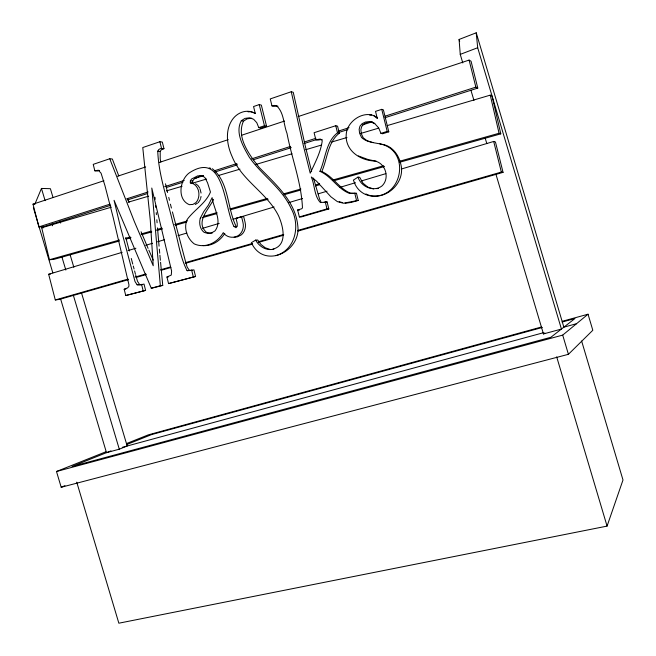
<?xml version="1.0" encoding="UTF-8"?>
<svg xmlns="http://www.w3.org/2000/svg" width="656" height="656" viewBox="0 0 656 656"><rect width="100%" height="100%" fill="white"/><g stroke="black" fill="none" stroke-linecap="round" stroke-linejoin="round"><path stroke-width="0.98" d="M234.151 237.308L237.611 236.783L241.49 234.75A11.808 10.635 87.5 0 0 245.049 222.195L243.696 216.718L241.547 216.701L236.004 218.35L237.234 223.36L237.259 226.295L235.971 227.714L234.012 226.5C223.86 208.059 224.86 149.625 189.272 172.897C179.662 179.851 176.825 199.596 189.379 204.688L192.897 204.418L195.939 202.614C201.458 196.661 199.17 183.983 190.314 182.893L190.363 180.835L191.593 178.998L197.579 175.915L203.278 175.57M203.212 175.726L199.883 176.103L193.922 179.17L192.7 181.007L192.643 183.049L190.314 182.893M200.572 198.481L201.048 196.497M345.13 203.303L351.411 202.376L358.225 200.4L356.487 193.323L348.91 193.2C337.479 188.51 331.28 176.267 319.923 171.314C325.54 158.809 325.901 141.663 337.496 132.832L339.3 133.225L337.561 126.149L335.749 125.722L314.093 132.709L315.831 139.753L317.717 140.105L322.194 139.4M319.923 171.314L321.784 171.528C327.385 159.08 327.754 142.008 339.3 133.225M76.736 482.144L118.851 623.2L607.071 526.104L622.995 479.987L581.634 341.038M34.916 204.032L41.459 188.436L50.397 188.69L53.029 197.53M213.561 199.367C208.969 209.223 194.988 222.056 206.427 232.322L209.797 233.306M272.896 249.141C288.041 245.196 283.146 225.976 278.48 215.693C267.09 192.782 241.695 180.589 232.052 156.431C226.951 145.107 224.869 130.905 232.109 119.999C237.037 112.463 247.107 108.486 255.274 113.496L253.56 106.534L259.243 104.599L261.342 105.108L266.541 126.165L260.867 128.043L258.767 127.641L256.775 122.672L253.642 119.294L249.616 117.777L244.934 118.408L241.318 120.712C234.84 132.619 243.237 146.559 249.157 156.981C261.695 175.275 281.678 187.665 291.018 208.272C300.464 224.934 295.881 249.887 275.782 255.668M251.756 118.228L247.091 118.851L243.483 121.147C235.996 137.375 249.469 154.988 259.087 167.337C275.389 184.024 295.38 201.105 297.808 225.902C301.186 251.535 263.835 269.805 251.379 242.712L255.61 240.112L257.701 240.022L260.99 244.491L265.196 247.763L269.969 249.411M94.833 170.814L98.359 170.207L101.081 173.217L104.919 185.533L113.119 217.243L128.945 284.77L128.863 286.434L127.633 287.894L124.181 289.239L125.747 295.528L145.591 290.387L144.025 284.073L140.261 284.868L137.096 284.77L135.021 281.555L120.294 226.295L114.062 200.301L151.29 288.246L160.343 285.721L151.782 188.034L171.601 271.026L171.273 275.053L166.936 277.029L168.559 283.597L195.57 276.463L193.93 269.862L187.083 270.674C179.449 255.947 177.965 238.481 172.84 222.704C167.419 198.998 158.67 175.57 157.752 151.183L158.768 149.56L160.392 148.592L163.967 148.682L162.327 142.065L159.884 141.729L142.77 147.543L150.265 220.063L153.225 265.737L134.341 221.539L109.749 158.752L93.234 164.361L94.833 170.814L97.473 171.011L99.573 170.396M160.81 162.048L160.22 159.039L160.203 151.479L161.212 149.863L163.967 148.682M198.251 202.688L200.334 199.481M224.819 233.372C220.121 240.949 212.314 246.049 203.196 245.656M105.821 451.812L56.49 471.5L61.197 487.269L568.416 354.314L592.811 330.263L588.038 314.216L562.34 321.268M56.49 471.5L562.7 335.109L588.038 314.216M495.969 174.389L543.471 333.937L544.816 332.961M373.576 188.92L367.86 187.132L363.006 183.188L359.693 177.309L357.971 177.112L353.395 180.121L355.273 184.721A22.599 21.23 -79.2 0 0 371.952 196.054C403.063 198.473 411 149.847 379.832 143.869M195.217 204.483L197.489 203.139M61.197 487.269L64.96 485.67M60.647 299.07L106.493 452.665L119.294 449.188L127.19 445.998L81.467 292.789M110.954 450.877L72.053 466.473L550.86 337.291L574.935 318.537L562.11 322.055M126.592 444.612L151.643 434.567L542.373 327.459M126.592 443.53L148.297 434.862L541.594 326.959M462.792 62.935L460.25 54.382L459.085 39.458L476.231 32.8L563.857 327.164L576.501 323.728M460.25 54.382L477.683 47.724L476.231 32.8M311.625 171.528L305.27 145.96L293.265 92.307L291.272 91.733L270.247 98.917L271.961 105.878L274.019 106.379L276.553 105.928M258.767 127.641L264.458 125.747L266.541 126.165M110.659 205.303L43.411 226.779L38.884 226.902L33.005 204.164L103.91 180.736M117.506 176.251L145.673 166.944M159.269 162.45L228.231 139.662M241.826 135.177L284.556 121.057M298.16 116.563L469.097 60.09L471.057 61.254L477.773 88.084L385.015 117.703M365.933 193.946A22.493 21.14 -79.1 0 0 373.608 196.16C389.935 197.251 405.129 180.613 400.873 164.435C398.774 154.668 391.952 145.493 381.464 144.222C374.707 142.623 366.909 142.541 361.579 137.506L359.578 133.266L359.144 129.306L359.988 126.108L362.104 123.672L365.507 121.991L370.394 121.655L374.994 123.861L378.717 127.986L380.939 133.365L382.579 133.767L388.795 131.815L383.391 109.864L381.759 109.347L375.527 111.364L377.323 118.572L373.789 115.677M38.884 226.902L110.093 204.131M126.674 198.825L148.133 191.962M164.713 186.657L184.221 180.416M214.455 170.749L236.89 163.565M251.519 158.891L290.542 146.411M304.195 142.04L315.897 138.301M338.332 131.126L349.066 127.69M385.154 116.145L475.862 87.133L477.773 88.084M127.256 200.006L147.764 193.463M166.312 187.534L182.909 182.237M194.627 178.498L203.409 175.693M215.127 171.946L237.587 164.779M253.208 159.793L291.28 147.633M303.974 143.582L316.668 139.531M339.127 132.356L347.91 129.552M362.555 124.878L372.321 121.762M380.939 133.365L387.188 131.405L388.795 131.815M128.551 279.62L59.704 299.341L55.293 299.956L48.659 274.274L122.172 252.33M128.059 250.576L135.899 248.239M145.698 245.311L152.561 243.261M157.465 241.802L164.328 239.752M178.047 235.66L186.87 233.028M202.556 228.345L219.219 223.376M232.946 219.276L274.11 206.993M288.82 202.606L302.539 198.506M318.226 193.832L327.049 191.199M339.792 187.395L355.47 182.712M361.358 180.958L385.859 173.643M401.546 168.961L493.689 141.466L495.452 141.991L503.054 172.356L297.98 231.092M119.187 241.047L53.907 259.382L49.446 259.727L41.713 227.78L111.397 207.173M128.084 202.237L148.699 196.144M166.362 190.921L182.065 186.279M191.88 183.377L206.607 179.022M218.382 175.537L239.973 169.15M255.684 164.508L291.994 153.766M305.737 149.699L321.44 145.058M331.255 142.155L346.958 137.514M360.702 133.447L378.364 128.223M387.204 125.608L490.262 95.136L492.057 96.03L500.79 133.857L399.373 162.344M358.225 200.4L343.359 203.229L337.389 201.638L330.895 196.792L316.545 181.179L311.313 176.981C314.855 185.09 314.126 196.078 320.423 202.573L327.098 201.95L328.82 208.944L301.284 216.939L299.349 216.931L297.635 209.977L301.629 208.805L302.465 207.936C301.44 182.655 291.699 158.162 286.992 133.357C283.531 124.533 284.122 112.635 276.668 105.903M299.349 216.931L326.983 208.895L328.82 208.944M55.293 299.956L128.158 279.062M135.054 277.086L145.886 273.978M160.654 269.747L170.503 266.926M185.271 262.687L252.224 243.491M258.136 241.802L283.736 234.463M297.521 230.51L501.348 172.077L503.054 172.356M136.432 277.365L146.288 274.544M161.064 270.313L170.913 267.492M185.689 263.253L252.667 244.073M258.579 242.376L283.203 235.324M49.446 259.727L119.449 240.039M125.37 238.374L130.298 236.988M141.147 233.938L151.003 231.166M156.923 229.502L161.852 228.116M174.668 224.508L187.485 220.9M203.262 216.464L217.062 212.585M229.887 208.977L267.353 198.44M284.114 193.725L300.874 189.01M315.667 184.844L319.611 183.737M332.428 180.129L383.694 165.714M399.471 161.269L499.06 133.258L500.79 133.857M126.091 239.104L131.02 237.718M141.876 234.676L151.741 231.904M156.677 230.518L162.598 228.854M175.423 225.254L186.271 222.204M202.056 217.767L216.857 213.61M230.666 209.731L268.156 199.203M283.941 194.766L300.719 190.051M315.511 185.894L319.464 184.787M334.257 180.63L384.58 166.501M125.747 295.528L145.591 290.387M168.559 283.597L195.57 276.463M160.572 262.277L162.745 285.45L151.29 288.246M122.319 447.326L543.201 332.789M543.471 333.937L561.429 329.058L477.683 47.724M271.961 105.878L274.503 105.419L277.988 106.247M315.831 139.753L320.325 139.039L322.268 140.597C320.809 152.184 315.028 162.729 310.222 173.217L303.334 145.632L291.272 91.733M324.203 202.368L327.098 201.95M210.642 233.183L212.339 232.954M124.181 289.239L125.862 289.042M160.343 285.721L162.745 285.45M369.705 115.153L371.657 114.939M137.096 284.77L141.942 284.573M166.936 277.029L168.526 276.873M48.659 274.274L50.438 274.093M376.519 188.641L378.487 188.452M187.083 270.674L192.585 270.411M273.929 249.091C266.459 251.133 259.161 246.558 255.61 240.112M372.067 122.106L367.204 122.442L363.818 124.107L361.702 126.534L360.866 129.724L361.3 133.668L363.285 137.883L366.999 140.655L372.862 142.582M248.066 111.848L250.748 111.692L255.496 113.316M41.713 227.78L43.517 227.73M234.012 226.5L236.185 226.468C226.919 208.165 229.403 182.401 212.38 168.74M356.487 193.323L350.665 193.323C339.275 188.649 333.109 176.464 321.784 171.528M236.004 218.35L237.447 218.358M33.005 204.164L34.834 204.172M297.635 209.977L299.579 210.027M190.363 180.835L192.7 181.007M109.749 158.752L112.348 159.006L118.802 175.972M157.752 151.183L160.203 151.479M241.318 120.712L243.483 121.147M376.536 161.31L368.024 159.523L358.348 155.923M209.207 167.895L210.797 168.321M339.185 201.72L342.58 202.622M372.985 122.549L374.822 123.426M201.753 175.439L204.885 177.555L207.575 182.835L210.461 192.044C205.672 203.475 194.315 209.805 187.198 219.457C183.327 227.886 187.116 238.448 194.233 243.884C205.213 248.903 217.653 242.646 223.27 232.65C226.878 237.89 234.438 238.735 239.342 234.815A11.857 10.668 87.5 0 0 242.909 222.204L241.547 216.701M195.537 183.778L197.882 185.418L199.678 187.96M377.569 117.883C366.228 108.929 348.557 119.482 346.401 132.684C343.933 149.765 359.439 160.54 374.879 161.04C385.859 163.27 390.066 178.612 381.833 186.074C373.354 192.356 361.021 186.64 357.971 177.112M189.404 270.461L187.157 267.066L185.238 260.473L172.43 211.937M139.58 284.499L137.506 281.301L135.628 274.848M320.915 201.622L319.603 199.162L313.47 178.096M148.067 248.353L141.073 231.74M148.863 250.157L153.258 260.12M127.649 198.612L129.125 202.278M199.99 188.821L201.064 193.044M562.7 335.109L568.416 354.314M556.682 356.856L607.071 526.104M459.085 39.458L459.667 41.418M470.934 90.274L473.944 100.376M485.21 138.227L486.809 143.598M60.065 221.097L60.655 223.065M70.036 254.495L73.841 267.263M41.459 188.436L45.116 200.67M52.078 224.008L52.603 225.771M61.959 257.119L65.821 270.042M73.39 295.421L119.294 449.188M33.374 207.706L52.824 272.855M133.275 266.033L134.062 268.968M134.587 270.928L135.366 273.864M131.274 258.464L132.758 264.073M125.804 237.677L129.306 250.994M170.429 204.18L171.429 208.059M469.097 60.09L475.862 87.133M493.689 141.466L501.348 172.077M259.243 104.599L264.458 125.747M159.884 141.729L161.532 148.379M191.626 270.075L193.266 276.709M141.557 284.335L143.131 290.682M381.759 109.347L387.188 131.405M354.757 193.2L356.503 200.31M335.749 125.722L337.496 132.832M325.253 201.868L326.983 208.895M165.484 183.803L167.6 192.536M168.772 197.39L169.478 200.301M490.262 95.136L499.06 133.258M159.064 246.156L157.506 227.886M159.351 249.182L159.728 253.208M159.916 255.225L160.384 260.26M154.996 197.333L155.16 199.367M155.661 205.476L155.833 207.517M156.251 212.61L156.415 214.643M156.833 219.735L157.087 222.794M200.285 218.235C198.899 223.138 199.908 229.174 204.155 232.372L207.534 233.364L211.79 232.773L214.979 230.928C222.687 220.892 213.397 208.337 212.134 197.612L208.395 205.131L203.737 211.617L200.285 218.235"/></g></svg>
